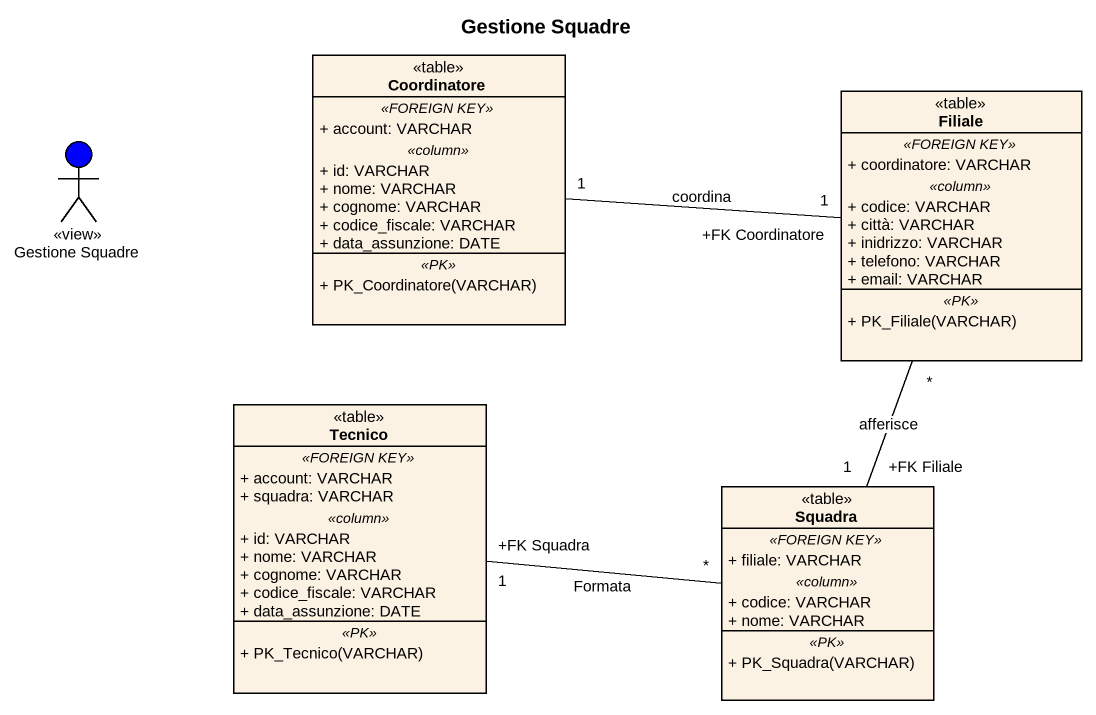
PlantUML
@startuml
title Gestione Squadre
allowmixing
hide circle
hide empty members
skinparam classAttributeIconSize 0
class Coordinatore <<table>> {
  .. <<FOREIGN KEY>> ..
  + account: VARCHAR
  .. <<column>> ..
  + id: VARCHAR
  + nome: VARCHAR
  + cognome: VARCHAR
  + codice_fiscale: VARCHAR
  + data_assunzione: DATE
  .. <<PK>> ..
  + PK_Coordinatore(VARCHAR)
}
class Filiale <<table>> {
  .. <<FOREIGN KEY>> ..
  + coordinatore: VARCHAR
  .. <<column>> ..
  + codice: VARCHAR
  + città: VARCHAR
  + inidrizzo: VARCHAR
  + telefono: VARCHAR
  + email: VARCHAR
  .. <<PK>> ..
  + PK_Filiale(VARCHAR)
}
actor "Gestione Squadre" as Gestione_Squadre <<view>> #0000FF
class Tecnico <<table>> {
  .. <<FOREIGN KEY>> ..
  + account: VARCHAR
  + squadra: VARCHAR
  .. <<column>> ..
  + id: VARCHAR
  + nome: VARCHAR
  + cognome: VARCHAR
  + codice_fiscale: VARCHAR
  + data_assunzione: DATE
  .. <<PK>> ..
  + PK_Tecnico(VARCHAR)
}
class Squadra <<table>> {
  .. <<FOREIGN KEY>> ..
  + filiale: VARCHAR
  .. <<column>> ..
  + codice: VARCHAR
  + nome: VARCHAR
  .. <<PK>> ..
  + PK_Squadra(VARCHAR)
}
Filiale "+FK Coordinatore\n1" -left- "1" Coordinatore : coordina
Squadra "+FK Filiale\n1" -up- "*" Filiale : afferisce
Squadra "*" -left- "+FK Squadra\n1" Tecnico : Formata
@enduml
